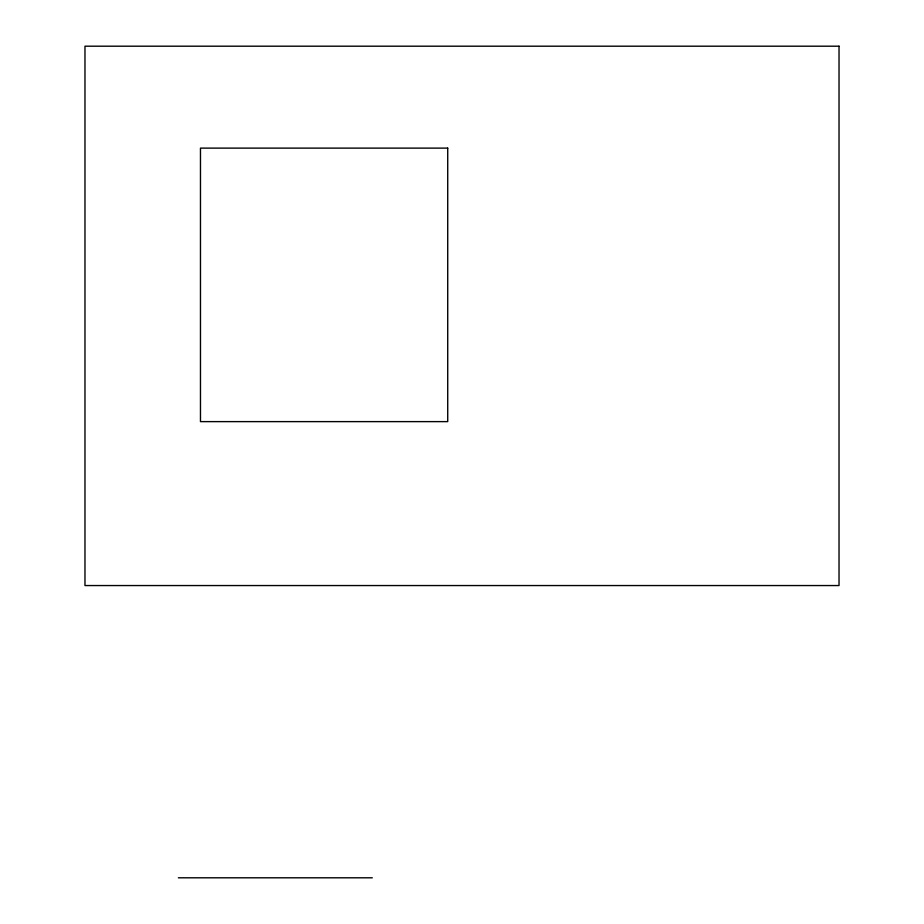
<?xml version="1.0" encoding="UTF-8"?>
<svg xmlns="http://www.w3.org/2000/svg" width="924" height="924" viewBox="0 0 924 924"><rect width="100%" height="100%" fill="white"/><g stroke="black" fill="none" stroke-linecap="round" stroke-linejoin="round"><path stroke-width="1.39" d="M178.367 877.8L372.314 877.8M839.027 46.2L84.973 46.2L84.973 585.55L839.027 585.55L839.027 46.2M447.724 148.117L200.473 148.117L200.473 421.621L447.724 421.621L447.724 148.117"/></g></svg>
